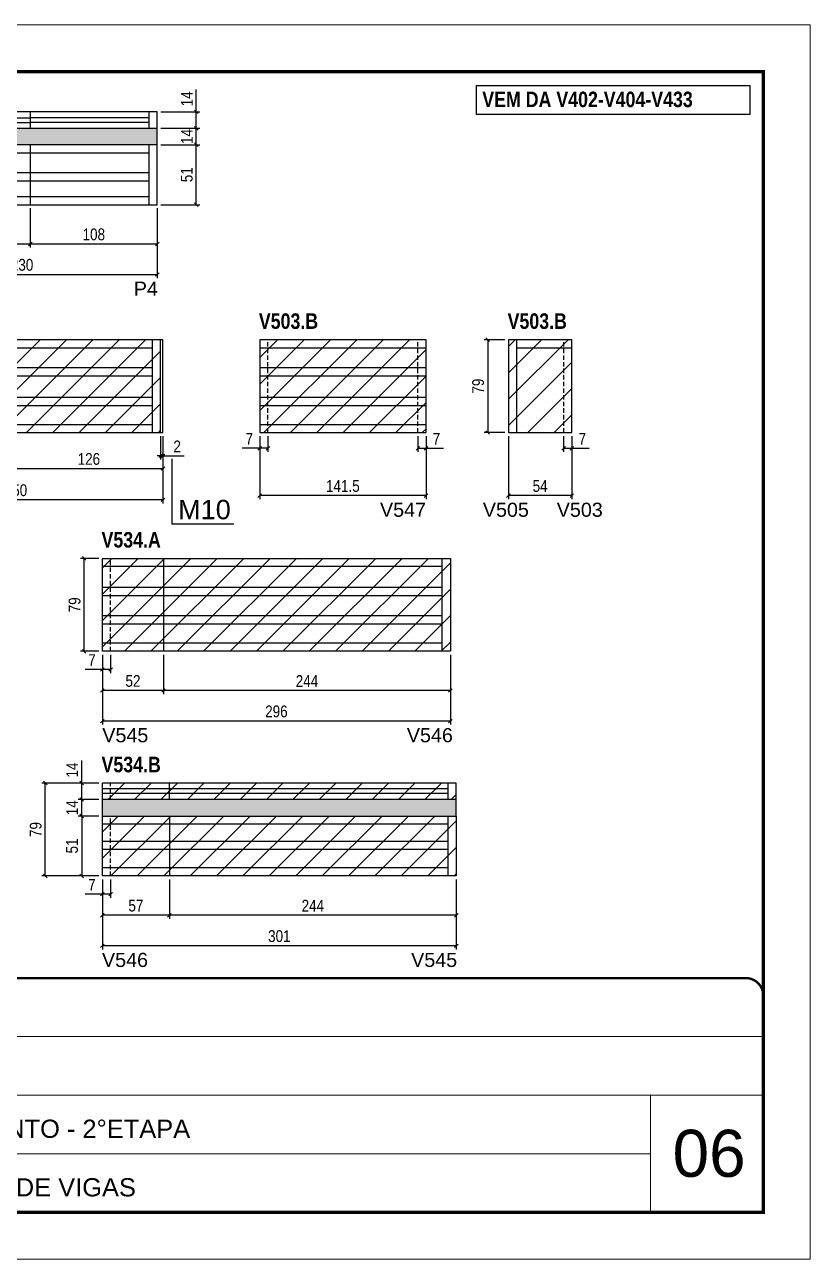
# Model space of a CAD drawing. Extents: x -15895 to 12929, y -2522 to 15173.
# Drawn here: x 5725 to 6393, y 12409 to 13459 of the extents above; entities that cross this region are included whole.
import ezdxf

# ---------------------------------------------------------------- set-up
doc = ezdxf.new("R2010")
doc.units = 0
doc.header["$PDMODE"] = 35
doc.header["$PDSIZE"] = -10
for name, pattern in [('CONTINUO', [0]), ('DASHED', [0.75, 0.5, -0.25]), ('HIDDEN', [0.375, 0.25, -0.125])]:
    doc.linetypes.add(name, pattern=pattern)
for name, color, linetype in [('5', 5, 'Continuous'), ('COTA', 241, 'Continuous'), ('NOMENCLATURA', 7, 'Continuous'), ('Painéis', 200, 'Continuous'), ('SARR_2.2x7', 40, 'Continuous'), ('SARR_EDITAR', 141, 'Continuous')]:
    doc.layers.add(name, color=color, linetype=linetype)
for name, color, linetype, lineweight in [('CARIMBO', 255, 'Continuous', 9), ('Folhas', 255, 'Continuous', 9), ('Hachura', 251, 'Continuous', 9), ('SARRAFO DE PRESSAO', 251, 'DASHED', 9)]:
    doc.layers.add(name, color=color, linetype=linetype, lineweight=lineweight)
doc.styles.add('ARIAL', font='arial.ttf')
doc.styles.add('COTA TECNICA', font='techl___.ttf', dxfattribs={"height": 10})
doc.styles.get("Standard").update_dxf_attribs({"font": 'arial.ttf'})
doc.styles.add('TECNICA', font='techb___.ttf', dxfattribs={"height": 10})
doc.dimstyles.new('PAINEL', dxfattribs={"dimtxt": 10, "dimasz": 3, "dimexe": 3, "dimexo": 3, "dimgap": 3, "dimtad": 1, "dimdec": 1, "dimzin": 12, "dimdsep": 46, "dimtxsty": 'COTA TECNICA', "dimblk1": 'OBLIQUE', "dimblk2": 'OBLIQUE', "dimsah": 1, "dimcen": 0.9, "dimclrd": 4, "dimclre": 4, "dimclrt": 240, "dimadec": 1, "dimazin": 3, "dimtfac": 1, "dimtdec": 1, "dimtmove": 0, "dimatfit": 3, "dimfxl": 1, "dimtolj": 1, "dimtzin": 12, "dimarcsym": 0})

# ---------------------------------------------------------------- blocks, each defined once
blk = doc.blocks.new('9999999999')
at = {"color": 30, "linetype": 'CONTINUO'}
for p, q in [((98564.6, 34379.6), (99584, 34379.6)), ((98564.6, 34329.8), (99488, 34329.8)), ((99584, 34329.8), (99488, 34329.8)), ((99488, 34329.8), (99488, 34230.2)), ((98564.6, 34280), (99488, 34280))]:
    blk.add_line(p, q, dxfattribs=at)
at = {"color": 30, "linetype": 'CONTINUO', "const_width": 2}
blk.add_lwpolyline([(99584, 34230.2), (99584, 34414.4, 0.414214), (99569, 34429.4), (98229, 34429.4, 0.414214), (98214, 34414.4), (98214, 34245.2, 0.414214), (98229, 34230.2), (99584, 34230.2)], format="xyb", dxfattribs=at)
at = {"layer": 'Folhas'}
blk.add_lwpolyline([(98139, 34190.2), (99624, 34190.2), (99624, 35240.2), (98139, 35240.2)], close=True, dxfattribs=at)
at = {"layer": 'Folhas', "color": 30, "const_width": 3}
blk.add_lwpolyline([(98214, 34230.2), (99584, 34230.2), (99584, 35200.2), (98214, 35200.2)], close=True, dxfattribs=at)
at = {"color": 7, "linetype": 'Continuous', "ltscale": 5, "style": 'ARIAL'}
for s, p in [('2°PAVIMENTO - 2°ETAPA', (98837.7, 34293.5)), ('LATERAIS DE VIGAS', (98837.7, 34243.7))]:
    blk.add_text(s, height=15.483, dxfattribs=at).set_placement(p)
blk = doc.blocks.new('_Oblique')
at = {"color": 0, "linetype": 'ByBlock', "lineweight": -2}
blk.add_line((-0.5, -0.5), (0.5, 0.5), dxfattribs=at)
blk = doc.blocks.new('*D44')
at = {"layer": 'COTA', "color": 4, "lineweight": -2, "transparency": 16777216}
for p, q in [((5607.5, 13303.2), (5607.5, 13243.8)), ((5837.5, 13303.2), (5837.5, 13243.8)), ((5607.5, 13246.8), (5837.5, 13246.8))]:
    blk.add_line(p, q, dxfattribs=at)
at = {"layer": 'Defpoints', "color": 0, "transparency": 16777216}
for p in [(5607.5, 13306.2), (5837.5, 13306.2), (5837.5, 13246.8)]:
    blk.add_point(p, dxfattribs=at)
at = {"layer": 'COTA', "color": 4, "lineweight": -2, "transparency": 16777216, "xscale": 3, "yscale": 3, "zscale": 3, "rotation": 180}
blk.add_blockref('_Oblique', (5607.5, 13246.8), dxfattribs=at)
at = {"layer": 'COTA', "color": 4, "lineweight": -2, "transparency": 16777216, "xscale": 3, "yscale": 3, "zscale": 3}
blk.add_blockref('_Oblique', (5837.5, 13246.8), dxfattribs=at)
at = {"layer": 'COTA', "color": 240, "transparency": 16777216, "insert": (5722.5, 13255), "char_height": 10, "attachment_point": 5, "style": 'COTA TECNICA'}
blk.add_mtext('\\A1;230', dxfattribs=at)
blk = doc.blocks.new('*D43')
at = {"layer": 'COTA', "color": 4, "lineweight": -2, "transparency": 16777216}
for p, q in [((5607.5, 13303.2), (5607.5, 13269.8)), ((5729.5, 13303.2), (5729.5, 13269.8)), ((5607.5, 13272.8), (5729.5, 13272.8))]:
    blk.add_line(p, q, dxfattribs=at)
at = {"layer": 'Defpoints', "color": 0, "transparency": 16777216}
for p in [(5607.5, 13306.2), (5729.5, 13306.2), (5729.5, 13272.8)]:
    blk.add_point(p, dxfattribs=at)
at = {"layer": 'COTA', "color": 4, "lineweight": -2, "transparency": 16777216, "xscale": 3, "yscale": 3, "zscale": 3, "rotation": 180}
blk.add_blockref('_Oblique', (5607.5, 13272.8), dxfattribs=at)
at = {"layer": 'COTA', "color": 4, "lineweight": -2, "transparency": 16777216, "xscale": 3, "yscale": 3, "zscale": 3}
blk.add_blockref('_Oblique', (5729.5, 13272.8), dxfattribs=at)
at = {"layer": 'COTA', "color": 240, "transparency": 16777216, "insert": (5668.5, 13280.8), "char_height": 10, "attachment_point": 5, "style": 'COTA TECNICA'}
blk.add_mtext('\\A1;122', dxfattribs=at)
blk = doc.blocks.new('*D42')
at = {"layer": 'COTA', "color": 4, "lineweight": -2, "transparency": 16777216}
for p, q in [((5729.5, 13303.2), (5729.5, 13269.8)), ((5837.5, 13303.2), (5837.5, 13269.8)), ((5729.5, 13272.8), (5837.5, 13272.8))]:
    blk.add_line(p, q, dxfattribs=at)
at = {"layer": 'Defpoints', "color": 0, "transparency": 16777216}
for p in [(5729.5, 13306.2), (5837.5, 13306.2), (5837.5, 13272.8)]:
    blk.add_point(p, dxfattribs=at)
at = {"layer": 'COTA', "color": 4, "lineweight": -2, "transparency": 16777216, "xscale": 3, "yscale": 3, "zscale": 3, "rotation": 180}
blk.add_blockref('_Oblique', (5729.5, 13272.8), dxfattribs=at)
at = {"layer": 'COTA', "color": 4, "lineweight": -2, "transparency": 16777216, "xscale": 3, "yscale": 3, "zscale": 3}
blk.add_blockref('_Oblique', (5837.5, 13272.8), dxfattribs=at)
at = {"layer": 'COTA', "color": 240, "transparency": 16777216, "insert": (5783.5, 13280.9), "char_height": 10, "attachment_point": 5, "style": 'COTA TECNICA'}
blk.add_mtext('\\A1;108', dxfattribs=at)
blk = doc.blocks.new('*D45')
at = {"layer": 'COTA', "color": 4, "lineweight": -2, "transparency": 16777216}
for p, q in [((5840.5, 13357.2), (5873.7, 13357.2)), ((5870.7, 13306.2), (5870.7, 13357.2)), ((5840.5, 13306.2), (5873.7, 13306.2))]:
    blk.add_line(p, q, dxfattribs=at)
at = {"layer": 'Defpoints', "color": 0, "transparency": 16777216}
for p in [(5837.5, 13357.2), (5870.7, 13357.2), (5837.5, 13306.2)]:
    blk.add_point(p, dxfattribs=at)
at = {"layer": 'COTA', "color": 4, "lineweight": -2, "transparency": 16777216, "xscale": 3, "yscale": 3, "zscale": 3}
for p, rotation in [((5870.7, 13357.2), 90), ((5870.7, 13306.2), 270)]:
    blk.add_blockref('_Oblique', p, dxfattribs=dict(at, rotation=rotation))
at = {"layer": 'COTA', "color": 240, "transparency": 16777216, "insert": (5862.6, 13331.7), "char_height": 10, "attachment_point": 5, "rotation": 90, "style": 'COTA TECNICA'}
blk.add_mtext('\\A1;51', dxfattribs=at)
blk = doc.blocks.new('*D46')
at = {"layer": 'COTA', "color": 4, "lineweight": -2, "transparency": 16777216}
for p, q in [((5840.5, 13371.2), (5873.7, 13371.2)), ((5870.7, 13357.2), (5870.7, 13371.2)), ((5840.5, 13357.2), (5873.7, 13357.2))]:
    blk.add_line(p, q, dxfattribs=at)
at = {"layer": 'Defpoints', "color": 0, "transparency": 16777216}
for p in [(5837.5, 13371.2), (5870.7, 13371.2), (5837.5, 13357.2)]:
    blk.add_point(p, dxfattribs=at)
at = {"layer": 'COTA', "color": 4, "lineweight": -2, "transparency": 16777216, "xscale": 3, "yscale": 3, "zscale": 3}
for p, rotation in [((5870.7, 13371.2), 90), ((5870.7, 13357.2), 270)]:
    blk.add_blockref('_Oblique', p, dxfattribs=dict(at, rotation=rotation))
at = {"layer": 'COTA', "color": 240, "transparency": 16777216, "insert": (5862.7, 13364.2), "char_height": 10, "attachment_point": 5, "rotation": 90, "style": 'COTA TECNICA'}
blk.add_mtext('\\A1;14', dxfattribs=at)
blk = doc.blocks.new('*D47')
at = {"layer": 'COTA', "color": 4, "lineweight": -2, "transparency": 16777216}
for p, q in [((5870.7, 13385.2), (5870.7, 13404.3)), ((5840.5, 13385.2), (5873.7, 13385.2)), ((5870.7, 13371.2), (5870.7, 13385.2)), ((5840.5, 13371.2), (5873.7, 13371.2))]:
    blk.add_line(p, q, dxfattribs=at)
at = {"layer": 'Defpoints', "color": 0, "transparency": 16777216}
for p in [(5837.5, 13385.2), (5870.7, 13385.2), (5837.5, 13371.2)]:
    blk.add_point(p, dxfattribs=at)
at = {"layer": 'COTA', "color": 4, "lineweight": -2, "transparency": 16777216, "xscale": 3, "yscale": 3, "zscale": 3}
for p, rotation in [((5870.7, 13385.2), 90), ((5870.7, 13371.2), 270)]:
    blk.add_blockref('_Oblique', p, dxfattribs=dict(at, rotation=rotation))
at = {"layer": 'COTA', "color": 240, "transparency": 16777216, "insert": (5862.7, 13396.2), "char_height": 10, "attachment_point": 5, "rotation": 90, "style": 'COTA TECNICA'}
blk.add_mtext('\\A1;14', dxfattribs=at)
blk = doc.blocks.new('*D51')
at = {"layer": 'COTA', "color": 4, "lineweight": -2, "transparency": 16777216}
for p, q in [((5592.3, 13109.4), (5592.3, 13052.2)), ((5842.3, 13109.4), (5842.3, 13052.2)), ((5842.3, 13055.2), (5592.3, 13055.2))]:
    blk.add_line(p, q, dxfattribs=at)
at = {"layer": 'Defpoints', "color": 0, "transparency": 16777216}
for p in [(5592.3, 13112.4), (5842.3, 13112.4), (5592.3, 13055.2)]:
    blk.add_point(p, dxfattribs=at)
at = {"layer": 'COTA', "color": 4, "lineweight": -2, "transparency": 16777216, "xscale": 3, "yscale": 3, "zscale": 3, "rotation": 180}
blk.add_blockref('_Oblique', (5592.3, 13055.2), dxfattribs=at)
at = {"layer": 'COTA', "color": 4, "lineweight": -2, "transparency": 16777216, "xscale": 3, "yscale": 3, "zscale": 3}
blk.add_blockref('_Oblique', (5842.3, 13055.2), dxfattribs=at)
at = {"layer": 'COTA', "color": 240, "transparency": 16777216, "insert": (5717.3, 13063.3), "char_height": 10, "attachment_point": 5, "style": 'COTA TECNICA'}
blk.add_mtext('\\A1;250', dxfattribs=at)
blk = doc.blocks.new('*D54')
at = {"layer": 'COTA', "color": 4, "lineweight": -2, "transparency": 16777216}
for p, q in [((5716.3, 13109.4), (5716.3, 13078.8)), ((5842.3, 13109.4), (5842.3, 13078.8)), ((5716.3, 13081.8), (5842.3, 13081.8))]:
    blk.add_line(p, q, dxfattribs=at)
at = {"layer": 'Defpoints', "color": 0, "transparency": 16777216}
for p in [(5716.3, 13112.4), (5842.3, 13112.4), (5842.3, 13081.8)]:
    blk.add_point(p, dxfattribs=at)
at = {"layer": 'COTA', "color": 4, "lineweight": -2, "transparency": 16777216, "xscale": 3, "yscale": 3, "zscale": 3, "rotation": 180}
blk.add_blockref('_Oblique', (5716.3, 13081.8), dxfattribs=at)
at = {"layer": 'COTA', "color": 4, "lineweight": -2, "transparency": 16777216, "xscale": 3, "yscale": 3, "zscale": 3}
blk.add_blockref('_Oblique', (5842.3, 13081.8), dxfattribs=at)
at = {"layer": 'COTA', "color": 240, "transparency": 16777216, "insert": (5779.3, 13089.9), "char_height": 10, "attachment_point": 5, "style": 'COTA TECNICA'}
blk.add_mtext('\\A1;126', dxfattribs=at)
blk = doc.blocks.new('*D55')
at = {"layer": 'COTA', "color": 4, "lineweight": -2, "transparency": 16777216}
for p, q in [((5840.3, 13109.4), (5840.3, 13089.6)), ((5842.3, 13109.4), (5842.3, 13089.6)), ((5840.3, 13092.6), (5837.3, 13092.6)), ((5840.3, 13092.6), (5842.3, 13092.6)), ((5842.3, 13092.6), (5860.4, 13092.6))]:
    blk.add_line(p, q, dxfattribs=at)
at = {"layer": 'Defpoints', "color": 0, "transparency": 16777216}
for p in [(5840.3, 13112.4), (5842.3, 13112.4), (5842.3, 13092.6)]:
    blk.add_point(p, dxfattribs=at)
at = {"layer": 'COTA', "color": 4, "lineweight": -2, "transparency": 16777216, "xscale": 3, "yscale": 3, "zscale": 3}
blk.add_blockref('_Oblique', (5840.3, 13092.6), dxfattribs=at)
at = {"layer": 'COTA', "color": 4, "lineweight": -2, "transparency": 16777216, "xscale": 3, "yscale": 3, "zscale": 3, "rotation": 180}
blk.add_blockref('_Oblique', (5842.3, 13092.6), dxfattribs=at)
at = {"layer": 'COTA', "color": 240, "transparency": 16777216, "insert": (5854.4, 13100.6), "char_height": 10, "attachment_point": 5, "style": 'COTA TECNICA'}
blk.add_mtext('\\A1;2', dxfattribs=at)
blk = doc.blocks.new('*D57')
at = {"layer": 'COTA', "color": 4, "lineweight": -2, "transparency": 16777216}
for p, q in [((5924.6, 13109.4), (5924.6, 13055.8)), ((6066.1, 13109.4), (6066.1, 13055.8)), ((6066.1, 13058.8), (5924.6, 13058.8))]:
    blk.add_line(p, q, dxfattribs=at)
at = {"layer": 'Defpoints', "color": 0, "transparency": 16777216}
for p in [(5924.6, 13112.4), (6066.1, 13112.4), (5924.6, 13058.8)]:
    blk.add_point(p, dxfattribs=at)
at = {"layer": 'COTA', "color": 4, "lineweight": -2, "transparency": 16777216, "xscale": 3, "yscale": 3, "zscale": 3, "rotation": 180}
blk.add_blockref('_Oblique', (5924.6, 13058.8), dxfattribs=at)
at = {"layer": 'COTA', "color": 4, "lineweight": -2, "transparency": 16777216, "xscale": 3, "yscale": 3, "zscale": 3}
blk.add_blockref('_Oblique', (6066.1, 13058.8), dxfattribs=at)
at = {"layer": 'COTA', "color": 240, "transparency": 16777216, "insert": (5995.3, 13066.9), "char_height": 10, "attachment_point": 5, "style": 'COTA TECNICA'}
blk.add_mtext('\\A1;141.5', dxfattribs=at)
blk = doc.blocks.new('*D56')
at = {"layer": 'COTA', "color": 4, "lineweight": -2, "transparency": 16777216}
for p, q in [((6059.1, 13109.4), (6059.1, 13096)), ((6066.1, 13109.4), (6066.1, 13096)), ((6059.1, 13099), (6066.1, 13099)), ((6066.1, 13099), (6080.8, 13099))]:
    blk.add_line(p, q, dxfattribs=at)
at = {"layer": 'Defpoints', "color": 0, "transparency": 16777216}
for p in [(6059.1, 13112.4), (6066.1, 13112.4), (6066.1, 13099)]:
    blk.add_point(p, dxfattribs=at)
at = {"layer": 'COTA', "color": 4, "lineweight": -2, "transparency": 16777216, "xscale": 3, "yscale": 3, "zscale": 3, "rotation": 180}
blk.add_blockref('_Oblique', (6059.1, 13099), dxfattribs=at)
at = {"layer": 'COTA', "color": 4, "lineweight": -2, "transparency": 16777216, "xscale": 3, "yscale": 3, "zscale": 3}
blk.add_blockref('_Oblique', (6066.1, 13099), dxfattribs=at)
at = {"layer": 'COTA', "color": 240, "transparency": 16777216, "insert": (6074.9, 13107), "char_height": 10, "attachment_point": 5, "style": 'COTA TECNICA'}
blk.add_mtext('\\A1;7', dxfattribs=at)
blk = doc.blocks.new('*D58')
at = {"layer": 'COTA', "color": 4, "lineweight": -2, "transparency": 16777216}
for p, q in [((5924.6, 13109.4), (5924.6, 13096)), ((5931.6, 13109.4), (5931.6, 13096)), ((5924.6, 13099), (5909.8, 13099)), ((5931.6, 13099), (5924.6, 13099))]:
    blk.add_line(p, q, dxfattribs=at)
at = {"layer": 'Defpoints', "color": 0, "transparency": 16777216}
for p in [(5924.6, 13112.4), (5931.6, 13112.4), (5924.6, 13099)]:
    blk.add_point(p, dxfattribs=at)
at = {"layer": 'COTA', "color": 4, "lineweight": -2, "transparency": 16777216, "xscale": 3, "yscale": 3, "zscale": 3, "rotation": 180}
blk.add_blockref('_Oblique', (5924.6, 13099), dxfattribs=at)
at = {"layer": 'COTA', "color": 4, "lineweight": -2, "transparency": 16777216, "xscale": 3, "yscale": 3, "zscale": 3}
blk.add_blockref('_Oblique', (5931.6, 13099), dxfattribs=at)
at = {"layer": 'COTA', "color": 240, "transparency": 16777216, "insert": (5915.7, 13107), "char_height": 10, "attachment_point": 5, "style": 'COTA TECNICA'}
blk.add_mtext('\\A1;7', dxfattribs=at)
blk = doc.blocks.new('*D61')
at = {"layer": 'COTA', "color": 4, "lineweight": -2, "transparency": 16777216}
for p, q in [((6136.1, 13109.4), (6136.1, 13055.8)), ((6190.1, 13109.4), (6190.1, 13055.8)), ((6190.1, 13058.8), (6136.1, 13058.8))]:
    blk.add_line(p, q, dxfattribs=at)
at = {"layer": 'Defpoints', "color": 0, "transparency": 16777216}
for p in [(6136.1, 13112.4), (6190.1, 13112.4), (6136.1, 13058.8)]:
    blk.add_point(p, dxfattribs=at)
at = {"layer": 'COTA', "color": 4, "lineweight": -2, "transparency": 16777216, "xscale": 3, "yscale": 3, "zscale": 3, "rotation": 180}
blk.add_blockref('_Oblique', (6136.1, 13058.8), dxfattribs=at)
at = {"layer": 'COTA', "color": 4, "lineweight": -2, "transparency": 16777216, "xscale": 3, "yscale": 3, "zscale": 3}
blk.add_blockref('_Oblique', (6190.1, 13058.8), dxfattribs=at)
at = {"layer": 'COTA', "color": 240, "transparency": 16777216, "insert": (6163.1, 13066.9), "char_height": 10, "attachment_point": 5, "style": 'COTA TECNICA'}
blk.add_mtext('\\A1;54', dxfattribs=at)
blk = doc.blocks.new('*D59')
at = {"layer": 'COTA', "color": 4, "lineweight": -2, "transparency": 16777216}
for p, q in [((6133.1, 13191.4), (6115.5, 13191.4)), ((6118.5, 13191.4), (6118.5, 13112.4)), ((6133.1, 13112.4), (6115.5, 13112.4))]:
    blk.add_line(p, q, dxfattribs=at)
at = {"layer": 'Defpoints', "color": 0, "transparency": 16777216}
for p in [(6136.1, 13191.4), (6118.5, 13112.4), (6136.1, 13112.4)]:
    blk.add_point(p, dxfattribs=at)
at = {"layer": 'COTA', "color": 4, "lineweight": -2, "transparency": 16777216, "xscale": 3, "yscale": 3, "zscale": 3}
for p, rotation in [((6118.5, 13191.4), 90), ((6118.5, 13112.4), 270)]:
    blk.add_blockref('_Oblique', p, dxfattribs=dict(at, rotation=rotation))
at = {"layer": 'COTA', "color": 240, "transparency": 16777216, "insert": (6110.4, 13151.9), "char_height": 10, "attachment_point": 5, "rotation": 90, "style": 'COTA TECNICA'}
blk.add_mtext('\\A1;79', dxfattribs=at)
blk = doc.blocks.new('*D60')
at = {"layer": 'COTA', "color": 4, "lineweight": -2, "transparency": 16777216}
for p, q in [((6183.1, 13109.4), (6183.1, 13096)), ((6190.1, 13109.4), (6190.1, 13096)), ((6183.1, 13099), (6190.1, 13099)), ((6190.1, 13099), (6204.9, 13099))]:
    blk.add_line(p, q, dxfattribs=at)
at = {"layer": 'Defpoints', "color": 0, "transparency": 16777216}
for p in [(6183.1, 13112.4), (6190.1, 13112.4), (6190.1, 13099)]:
    blk.add_point(p, dxfattribs=at)
at = {"layer": 'COTA', "color": 4, "lineweight": -2, "transparency": 16777216, "xscale": 3, "yscale": 3, "zscale": 3, "rotation": 180}
blk.add_blockref('_Oblique', (6183.1, 13099), dxfattribs=at)
at = {"layer": 'COTA', "color": 4, "lineweight": -2, "transparency": 16777216, "xscale": 3, "yscale": 3, "zscale": 3}
blk.add_blockref('_Oblique', (6190.1, 13099), dxfattribs=at)
at = {"layer": 'COTA', "color": 240, "transparency": 16777216, "insert": (6199, 13107), "char_height": 10, "attachment_point": 5, "style": 'COTA TECNICA'}
blk.add_mtext('\\A1;7', dxfattribs=at)
blk = doc.blocks.new('*D255')
at = {"layer": 'COTA', "color": 4, "lineweight": -2, "transparency": 16777216}
for p, q in [((5790.8, 12923.4), (5790.8, 12864)), ((6086.8, 12923.4), (6086.8, 12864)), ((6086.8, 12867), (5790.8, 12867))]:
    blk.add_line(p, q, dxfattribs=at)
at = {"layer": 'Defpoints', "color": 0, "transparency": 16777216}
for p in [(5790.8, 12926.4), (6086.8, 12926.4), (5790.8, 12867)]:
    blk.add_point(p, dxfattribs=at)
at = {"layer": 'COTA', "color": 4, "lineweight": -2, "transparency": 16777216, "xscale": 3, "yscale": 3, "zscale": 3, "rotation": 180}
blk.add_blockref('_Oblique', (5790.8, 12867), dxfattribs=at)
at = {"layer": 'COTA', "color": 4, "lineweight": -2, "transparency": 16777216, "xscale": 3, "yscale": 3, "zscale": 3}
blk.add_blockref('_Oblique', (6086.8, 12867), dxfattribs=at)
at = {"layer": 'COTA', "color": 240, "transparency": 16777216, "insert": (5938.8, 12875.2), "char_height": 10, "attachment_point": 5, "style": 'COTA TECNICA'}
blk.add_mtext('\\A1;296', dxfattribs=at)
blk = doc.blocks.new('*D256')
at = {"layer": 'COTA', "color": 4, "lineweight": -2, "transparency": 16777216}
for p, q in [((5842.8, 12923.4), (5842.8, 12890)), ((6086.8, 12923.4), (6086.8, 12890)), ((6086.8, 12893), (5842.8, 12893))]:
    blk.add_line(p, q, dxfattribs=at)
at = {"layer": 'Defpoints', "color": 0, "transparency": 16777216}
for p in [(5842.8, 12926.4), (6086.8, 12926.4), (5842.8, 12893)]:
    blk.add_point(p, dxfattribs=at)
at = {"layer": 'COTA', "color": 4, "lineweight": -2, "transparency": 16777216, "xscale": 3, "yscale": 3, "zscale": 3, "rotation": 180}
blk.add_blockref('_Oblique', (5842.8, 12893), dxfattribs=at)
at = {"layer": 'COTA', "color": 4, "lineweight": -2, "transparency": 16777216, "xscale": 3, "yscale": 3, "zscale": 3}
blk.add_blockref('_Oblique', (6086.8, 12893), dxfattribs=at)
at = {"layer": 'COTA', "color": 240, "transparency": 16777216, "insert": (5964.8, 12901.1), "char_height": 10, "attachment_point": 5, "style": 'COTA TECNICA'}
blk.add_mtext('\\A1;244', dxfattribs=at)
blk = doc.blocks.new('*D257')
at = {"layer": 'COTA', "color": 4, "lineweight": -2, "transparency": 16777216}
for p, q in [((5790.8, 12923.4), (5790.8, 12890)), ((5842.8, 12923.4), (5842.8, 12890)), ((5842.8, 12893), (5790.8, 12893))]:
    blk.add_line(p, q, dxfattribs=at)
at = {"layer": 'Defpoints', "color": 0, "transparency": 16777216}
for p in [(5790.8, 12926.4), (5842.8, 12926.4), (5790.8, 12893)]:
    blk.add_point(p, dxfattribs=at)
at = {"layer": 'COTA', "color": 4, "lineweight": -2, "transparency": 16777216, "xscale": 3, "yscale": 3, "zscale": 3, "rotation": 180}
blk.add_blockref('_Oblique', (5790.8, 12893), dxfattribs=at)
at = {"layer": 'COTA', "color": 4, "lineweight": -2, "transparency": 16777216, "xscale": 3, "yscale": 3, "zscale": 3}
blk.add_blockref('_Oblique', (5842.8, 12893), dxfattribs=at)
at = {"layer": 'COTA', "color": 240, "transparency": 16777216, "insert": (5816.8, 12901.1), "char_height": 10, "attachment_point": 5, "style": 'COTA TECNICA'}
blk.add_mtext('\\A1;52', dxfattribs=at)
blk = doc.blocks.new('*D258')
at = {"layer": 'COTA', "color": 4, "lineweight": -2, "transparency": 16777216}
for p, q in [((5790.8, 12923.4), (5790.8, 12907.9)), ((5797.8, 12923.4), (5797.8, 12907.9)), ((5790.8, 12910.9), (5776.1, 12910.9)), ((5797.8, 12910.9), (5790.8, 12910.9))]:
    blk.add_line(p, q, dxfattribs=at)
at = {"layer": 'Defpoints', "color": 0, "transparency": 16777216}
for p in [(5790.8, 12926.4), (5797.8, 12926.4), (5790.8, 12910.9)]:
    blk.add_point(p, dxfattribs=at)
at = {"layer": 'COTA', "color": 4, "lineweight": -2, "transparency": 16777216, "xscale": 3, "yscale": 3, "zscale": 3, "rotation": 180}
blk.add_blockref('_Oblique', (5790.8, 12910.9), dxfattribs=at)
at = {"layer": 'COTA', "color": 4, "lineweight": -2, "transparency": 16777216, "xscale": 3, "yscale": 3, "zscale": 3}
blk.add_blockref('_Oblique', (5797.8, 12910.9), dxfattribs=at)
at = {"layer": 'COTA', "color": 240, "transparency": 16777216, "insert": (5781.9, 12918.9), "char_height": 10, "attachment_point": 5, "style": 'COTA TECNICA'}
blk.add_mtext('\\A1;7', dxfattribs=at)
blk = doc.blocks.new('*D259')
at = {"layer": 'COTA', "color": 4, "lineweight": -2, "transparency": 16777216}
for p, q in [((5787.8, 13005.4), (5772.3, 13005.4)), ((5775.3, 12926.4), (5775.3, 13005.4)), ((5787.8, 12926.4), (5772.3, 12926.4))]:
    blk.add_line(p, q, dxfattribs=at)
at = {"layer": 'Defpoints', "color": 0, "transparency": 16777216}
for p in [(5775.3, 13005.4), (5790.8, 13005.4), (5790.8, 12926.4)]:
    blk.add_point(p, dxfattribs=at)
at = {"layer": 'COTA', "color": 4, "lineweight": -2, "transparency": 16777216, "xscale": 3, "yscale": 3, "zscale": 3}
for p, rotation in [((5775.3, 13005.4), 90), ((5775.3, 12926.4), 270)]:
    blk.add_blockref('_Oblique', p, dxfattribs=dict(at, rotation=rotation))
at = {"layer": 'COTA', "color": 240, "transparency": 16777216, "insert": (5767.2, 12965.9), "char_height": 10, "attachment_point": 5, "rotation": 90, "style": 'COTA TECNICA'}
blk.add_mtext('\\A1;79', dxfattribs=at)
blk = doc.blocks.new('*D263')
at = {"layer": 'COTA', "color": 4, "lineweight": -2, "transparency": 16777216}
for p, q in [((5790.8, 12732.3), (5790.8, 12672.9)), ((6091.8, 12732.3), (6091.8, 12672.9)), ((6091.8, 12675.9), (5790.8, 12675.9))]:
    blk.add_line(p, q, dxfattribs=at)
at = {"layer": 'Defpoints', "color": 0, "transparency": 16777216}
for p in [(5790.8, 12735.3), (6091.8, 12735.3), (5790.8, 12675.9)]:
    blk.add_point(p, dxfattribs=at)
at = {"layer": 'COTA', "color": 4, "lineweight": -2, "transparency": 16777216, "xscale": 3, "yscale": 3, "zscale": 3, "rotation": 180}
blk.add_blockref('_Oblique', (5790.8, 12675.9), dxfattribs=at)
at = {"layer": 'COTA', "color": 4, "lineweight": -2, "transparency": 16777216, "xscale": 3, "yscale": 3, "zscale": 3}
blk.add_blockref('_Oblique', (6091.8, 12675.9), dxfattribs=at)
at = {"layer": 'COTA', "color": 240, "transparency": 16777216, "insert": (5941.3, 12684.1), "char_height": 10, "attachment_point": 5, "style": 'COTA TECNICA'}
blk.add_mtext('\\A1;301', dxfattribs=at)
blk = doc.blocks.new('*D260')
at = {"layer": 'COTA', "color": 4, "lineweight": -2, "transparency": 16777216}
for p, q in [((5847.8, 12732.3), (5847.8, 12698.9)), ((6091.8, 12732.3), (6091.8, 12698.9)), ((6091.8, 12701.9), (5847.8, 12701.9))]:
    blk.add_line(p, q, dxfattribs=at)
at = {"layer": 'Defpoints', "color": 0, "transparency": 16777216}
for p in [(5847.8, 12735.3), (6091.8, 12735.3), (5847.8, 12701.9)]:
    blk.add_point(p, dxfattribs=at)
at = {"layer": 'COTA', "color": 4, "lineweight": -2, "transparency": 16777216, "xscale": 3, "yscale": 3, "zscale": 3, "rotation": 180}
blk.add_blockref('_Oblique', (5847.8, 12701.9), dxfattribs=at)
at = {"layer": 'COTA', "color": 4, "lineweight": -2, "transparency": 16777216, "xscale": 3, "yscale": 3, "zscale": 3}
blk.add_blockref('_Oblique', (6091.8, 12701.9), dxfattribs=at)
at = {"layer": 'COTA', "color": 240, "transparency": 16777216, "insert": (5969.8, 12710), "char_height": 10, "attachment_point": 5, "style": 'COTA TECNICA'}
blk.add_mtext('\\A1;244', dxfattribs=at)
blk = doc.blocks.new('*D261')
at = {"layer": 'COTA', "color": 4, "lineweight": -2, "transparency": 16777216}
for p, q in [((5790.8, 12732.3), (5790.8, 12698.9)), ((5847.8, 12732.3), (5847.8, 12698.9)), ((5847.8, 12701.9), (5790.8, 12701.9))]:
    blk.add_line(p, q, dxfattribs=at)
at = {"layer": 'Defpoints', "color": 0, "transparency": 16777216}
for p in [(5790.8, 12735.3), (5847.8, 12735.3), (5790.8, 12701.9)]:
    blk.add_point(p, dxfattribs=at)
at = {"layer": 'COTA', "color": 4, "lineweight": -2, "transparency": 16777216, "xscale": 3, "yscale": 3, "zscale": 3, "rotation": 180}
blk.add_blockref('_Oblique', (5790.8, 12701.9), dxfattribs=at)
at = {"layer": 'COTA', "color": 4, "lineweight": -2, "transparency": 16777216, "xscale": 3, "yscale": 3, "zscale": 3}
blk.add_blockref('_Oblique', (5847.8, 12701.9), dxfattribs=at)
at = {"layer": 'COTA', "color": 240, "transparency": 16777216, "insert": (5819.3, 12710), "char_height": 10, "attachment_point": 5, "style": 'COTA TECNICA'}
blk.add_mtext('\\A1;57', dxfattribs=at)
blk = doc.blocks.new('*D262')
at = {"layer": 'COTA', "color": 4, "lineweight": -2, "transparency": 16777216}
for p, q in [((5790.8, 12732.3), (5790.8, 12716.8)), ((5797.8, 12732.3), (5797.8, 12716.8)), ((5790.8, 12719.8), (5776.1, 12719.8)), ((5797.8, 12719.8), (5790.8, 12719.8))]:
    blk.add_line(p, q, dxfattribs=at)
at = {"layer": 'Defpoints', "color": 0, "transparency": 16777216}
for p in [(5790.8, 12735.3), (5797.8, 12735.3), (5790.8, 12719.8)]:
    blk.add_point(p, dxfattribs=at)
at = {"layer": 'COTA', "color": 4, "lineweight": -2, "transparency": 16777216, "xscale": 3, "yscale": 3, "zscale": 3, "rotation": 180}
blk.add_blockref('_Oblique', (5790.8, 12719.8), dxfattribs=at)
at = {"layer": 'COTA', "color": 4, "lineweight": -2, "transparency": 16777216, "xscale": 3, "yscale": 3, "zscale": 3}
blk.add_blockref('_Oblique', (5797.8, 12719.8), dxfattribs=at)
at = {"layer": 'COTA', "color": 240, "transparency": 16777216, "insert": (5781.9, 12727.8), "char_height": 10, "attachment_point": 5, "style": 'COTA TECNICA'}
blk.add_mtext('\\A1;7', dxfattribs=at)
blk = doc.blocks.new('*D501')
at = {"layer": 'COTA', "color": 4, "lineweight": -2, "transparency": 16777216}
for p, q in [((5787.8, 12786.3), (5770.2, 12786.3)), ((5773.2, 12786.3), (5773.2, 12735.3)), ((5787.8, 12735.3), (5770.2, 12735.3))]:
    blk.add_line(p, q, dxfattribs=at)
at = {"layer": 'Defpoints', "color": 0, "transparency": 16777216}
for p in [(5790.8, 12786.3, 0), (5773.2, 12735.3), (5790.8, 12735.3, 0)]:
    blk.add_point(p, dxfattribs=at)
at = {"layer": 'COTA', "color": 4, "lineweight": -2, "transparency": 16777216, "xscale": 3, "yscale": 3, "zscale": 3}
for p, rotation in [((5773.2, 12786.3), 90), ((5773.2, 12735.3), 270)]:
    blk.add_blockref('_Oblique', p, dxfattribs=dict(at, rotation=rotation))
at = {"layer": 'COTA', "color": 240, "transparency": 16777216, "insert": (5765, 12760.8), "char_height": 10, "attachment_point": 5, "rotation": 90, "style": 'COTA TECNICA'}
blk.add_mtext('\\A1;51', dxfattribs=at)
blk = doc.blocks.new('*D502')
at = {"layer": 'COTA', "color": 4, "lineweight": -2, "transparency": 16777216}
for p, q in [((5787.8, 12800.3), (5770.2, 12800.3)), ((5773.2, 12786.3), (5773.2, 12800.3)), ((5787.8, 12786.3), (5770.2, 12786.3))]:
    blk.add_line(p, q, dxfattribs=at)
at = {"layer": 'Defpoints', "color": 0, "transparency": 16777216}
for p in [(5773.2, 12800.3), (5790.8, 12800.3, 0), (5790.8, 12786.3, 0)]:
    blk.add_point(p, dxfattribs=at)
at = {"layer": 'COTA', "color": 4, "lineweight": -2, "transparency": 16777216, "xscale": 3, "yscale": 3, "zscale": 3}
for p, rotation in [((5773.2, 12800.3), 90), ((5773.2, 12786.3), 270)]:
    blk.add_blockref('_Oblique', p, dxfattribs=dict(at, rotation=rotation))
at = {"layer": 'COTA', "color": 240, "transparency": 16777216, "insert": (5765.1, 12793.3), "char_height": 10, "attachment_point": 5, "rotation": 90, "style": 'COTA TECNICA'}
blk.add_mtext('\\A1;14', dxfattribs=at)
blk = doc.blocks.new('*D503')
at = {"layer": 'COTA', "color": 4, "lineweight": -2, "transparency": 16777216}
for p, q in [((5787.8, 12814.3), (5739.2, 12814.3)), ((5742.2, 12735.3), (5742.2, 12814.3)), ((5787.8, 12735.3), (5739.2, 12735.3))]:
    blk.add_line(p, q, dxfattribs=at)
at = {"layer": 'Defpoints', "color": 0, "transparency": 16777216}
for p in [(5742.2, 12814.3), (5790.8, 12814.3, 0), (5790.8, 12735.3, 0)]:
    blk.add_point(p, dxfattribs=at)
at = {"layer": 'COTA', "color": 4, "lineweight": -2, "transparency": 16777216, "xscale": 3, "yscale": 3, "zscale": 3}
for p, rotation in [((5742.2, 12814.3), 90), ((5742.2, 12735.3), 270)]:
    blk.add_blockref('_Oblique', p, dxfattribs=dict(at, rotation=rotation))
at = {"layer": 'COTA', "color": 240, "transparency": 16777216, "insert": (5734.1, 12774.8), "char_height": 10, "attachment_point": 5, "rotation": 90, "style": 'COTA TECNICA'}
blk.add_mtext('\\A1;79', dxfattribs=at)
blk = doc.blocks.new('*D504')
at = {"layer": 'COTA', "color": 4, "lineweight": -2, "transparency": 16777216}
for p, q in [((5773.2, 12814.3), (5773.2, 12833.4)), ((5787.8, 12814.3), (5770.2, 12814.3)), ((5773.2, 12800.3), (5773.2, 12814.3)), ((5787.8, 12800.3), (5770.2, 12800.3))]:
    blk.add_line(p, q, dxfattribs=at)
at = {"layer": 'Defpoints', "color": 0, "transparency": 16777216}
for p in [(5773.2, 12814.3), (5790.8, 12814.3), (5790.8, 12800.3)]:
    blk.add_point(p, dxfattribs=at)
at = {"layer": 'COTA', "color": 4, "lineweight": -2, "transparency": 16777216, "xscale": 3, "yscale": 3, "zscale": 3}
for p, rotation in [((5773.2, 12814.3), 90), ((5773.2, 12800.3), 270)]:
    blk.add_blockref('_Oblique', p, dxfattribs=dict(at, rotation=rotation))
at = {"layer": 'COTA', "color": 240, "transparency": 16777216, "insert": (5765.1, 12825.4), "char_height": 10, "attachment_point": 5, "rotation": 90, "style": 'COTA TECNICA'}
blk.add_mtext('\\A1;14', dxfattribs=at)

msp = doc.modelspace()

# ---------------------------------------------------------------- hatches: boundary and pattern name
at = {"layer": 'COTA'}
h = msp.add_hatch(dxfattribs=at)
h.set_pattern_fill('AR-CONC', color=256, scale=0.03)
h.set_pattern_definition([(50, (-3, 0), (5.4655401, -0.4781726), [0.5715, -6.2865]), (355, (-3, 0), (-1.0573026, 5.7317054), [0.4572, -5.0292175]), (100.451445, (-2.5445, -0.04), (4.4082374, 5.2535326), [0.4857003, -5.3427073]), (46.1842, (-3, 1.524), (8.1323712, -1.2612698), [0.85725, -9.42975]), (96.63556, (-2.322, 1.419), (7.122124, 7.4227837), [0.7285507, -8.0140682]), (351.18415, (-3, 1.524), (7.122124, 7.4227837), [0.685799, -7.543792]), (21, (-2.238, 1.143), (4.5484317, -3.067956), [0.5715, -6.2865]), (326, (-2.238, 1.143), (1.8540609, 5.525639), [0.4572, -5.0292]), (71.451445, (-1.859, 0.8873), (6.4024926, 2.457683), [0.4857003, -5.3426981]), (37.5, (-3, 0), (0.0926581, 2.53665117), [0, -4.96824, 0, -5.1054, 0, -5.04825]), (7.5, (-3, 0), (2.0045899, 3.00541724), [0, -2.91084, 0, -4.85394, 0, -1.92405]), (327.5, (-4.6993, 0), (4.06771786, -0.17186232), [0, -1.905, 0, -5.9436, 0, -7.8867]), (317.5, (-5.4613, 0), (4.4438754, 0.7627947), [0, -2.4765, 0, -3.94716, 0, -5.6007])])
h.paths.add_polyline_path([(5580.45, 13306.18), (5607.45, 13306.18), (5607.45, 13357.18), (5837.45, 13357.18), (5837.45, 13371.18), (5607.45, 13371.18), (5607.45, 13385.18), (5580.45, 13385.18), (5580.45, 13371.18), (5384.95, 13371.18), (5384.95, 13357.18), (5580.45, 13357.18)])
h = msp.add_hatch(dxfattribs=at)
h.set_pattern_fill('AR-CONC', color=256, scale=0.03)
h.set_pattern_definition([(50, (386.6687, -88.363), (5.46554, -0.4781726), [0.5715, -6.2865]), (355, (386.6687, -88.363), (-1.0573026, 5.7317054), [0.4572, -5.0292175]), (100.451445, (387.124, -88.403), (4.4082374, 5.2535326), [0.4857003, -5.3427073]), (46.1842, (386.669, -86.839), (8.1323712, -1.2612698), [0.85725, -9.42975]), (96.63556, (387.346, -86.944), (7.122124, 7.4227837), [0.7285507, -8.014068]), (351.18415, (386.669, -86.839), (7.122124, 7.4227837), [0.685799, -7.543792]), (21, (387.4307, -87.22), (4.5484317, -3.067956), [0.5715, -6.2865]), (326, (387.4307, -87.22), (1.8540609, 5.525639), [0.4572, -5.0292]), (71.451445, (387.8097, -87.476), (6.4024926, 2.457683), [0.4857003, -5.3426981]), (37.5, (386.6687, -88.3632), (0.0926581, 2.53665117), [0, -4.96824, 0, -5.1054, 0, -5.04825]), (7.5, (386.6687, -88.3632), (2.0045899, 3.00541724), [0, -2.91084, 0, -4.85394, 0, -1.92405]), (327.5, (384.9694, -88.3632), (4.06771786, -0.17186232), [0, -1.905, 0, -5.9436, 0, -7.8867]), (317.5, (384.2074, -88.363), (4.4438754, 0.7627947), [0, -2.4765, 0, -3.94716, 0, -5.6007])])
h.paths.add_polyline_path([(6091.79, 12786.3), (6091.79, 12800.3), (5790.79, 12800.3), (5790.79, 12786.3)])
at = {"layer": 'Hachura', "linetype": 'ByBlock'}
h = msp.add_hatch(dxfattribs=at)
h.set_pattern_fill('ANSI31', color=256, scale=5)
h.paths.add_polyline_path([(5514.95, 13191.4), (5384.95, 13191.4), (5384.95, 13112.4), (5514.95, 13112.4)])
h.paths.add_polyline_path([(5716.31, 13191.4), (5594.31, 13191.4), (5594.31, 13112.4), (5716.31, 13112.4)])
h.paths.add_polyline_path([(5840.31, 13191.4), (5716.31, 13191.4), (5716.31, 13112.4), (5840.31, 13112.4)])
h.paths.add_polyline_path([(6066.08, 13191.4), (5924.58, 13191.4), (5924.58, 13112.4), (6066.08, 13112.4)])
h.paths.add_polyline_path([(6190.14, 13191.4), (6136.14, 13191.4), (6136.14, 13112.4), (6190.14, 13112.4)])
h = msp.add_hatch(dxfattribs=at)
h.set_pattern_fill('ANSI31', color=256, scale=5)
h.paths.add_polyline_path([(5628.95, 13005.4), (5384.95, 13005.4), (5384.95, 12991.4), (5628.95, 12991.4)])
h.paths.add_polyline_path([(5628.95, 12977.4), (5384.95, 12977.4), (5384.95, 12926.4), (5628.95, 12926.4)])
h.paths.add_polyline_path([(5685.95, 12977.4), (5628.95, 12977.4), (5628.95, 12926.4), (5685.95, 12926.4)])
h.paths.add_polyline_path([(5685.95, 13005.4), (5628.95, 13005.4), (5628.95, 12991.4), (5685.95, 12991.4)])
h.paths.add_polyline_path([(5842.79, 13005.4), (5790.79, 13005.4), (5790.79, 12926.4), (5842.79, 12926.4)])
h.paths.add_polyline_path([(6086.79, 13005.4), (5842.79, 13005.4), (5842.79, 12926.4), (6086.79, 12926.4)])
h.paths.add_polyline_path([(6091.79, 12814.3), (5847.79, 12814.3), (5847.79, 12800.3), (6091.79, 12800.3)])
h.paths.add_polyline_path([(5847.79, 12814.3), (5790.79, 12814.3), (5790.79, 12800.3), (5847.79, 12800.3)])
h.paths.add_polyline_path([(5680.95, 12814.3), (5628.95, 12814.3), (5628.95, 12735.3), (5680.95, 12735.3)])
h.paths.add_polyline_path([(5628.95, 12814.3), (5384.95, 12814.3), (5384.95, 12735.3), (5628.95, 12735.3)])
h.paths.add_polyline_path([(5847.79, 12786.3), (5790.79, 12786.3), (5790.79, 12735.3), (5847.79, 12735.3)])
h.paths.add_polyline_path([(6091.79, 12786.3), (5847.79, 12786.3), (5847.79, 12735.3), (6091.79, 12735.3)])

# ---------------------------------------------------------------- linework, layer by layer
at = {"layer": 'COTA'}
for p, q in [((5837.45, 13357.18), (5837.45, 13371.18)), ((5790.79, 12786.3), (5790.79, 12800.3)), ((6091.79, 12786.3), (6091.79, 12800.3))]:
    msp.add_line(p, q, dxfattribs=at)
at = {"layer": 'NOMENCLATURA', "linetype": 'Continuous'}
for p, q in [((5850.22, 13034.47), (5850.22, 13090.1)), ((5902.63, 13034.47), (5850.22, 13034.47))]:
    msp.add_line(p, q, dxfattribs=at)
at = {"layer": 'NOMENCLATURA'}
msp.add_lwpolyline([(6108.88, 13407.46), (6341.55, 13407.46), (6341.55, 13382.89), (6108.88, 13382.89)], close=True, dxfattribs=at)
at = {"layer": 'Painéis', "linetype": 'ByBlock'}
for p, q in [((5837.45, 13385.18), (5607.45, 13385.18)), ((5729.45, 13385.18), (5729.45, 13371.18)), ((5837.45, 13371.18), (5837.45, 13385.18)), ((5607.45, 13371.18), (5837.45, 13371.18)), ((5837.45, 13357.18), (5607.45, 13357.18)), ((5729.45, 13357.18), (5729.45, 13306.18)), ((5837.45, 13306.18), (5837.45, 13357.18)), ((5607.45, 13306.18), (5837.45, 13306.18)), ((5842.31, 13191.4), (5592.31, 13191.4)), ((5840.31, 13112.4), (5840.31, 13191.4)), ((5842.31, 13112.4), (5842.31, 13191.4)), ((6066.08, 13191.4), (5924.58, 13191.4)), ((5924.58, 13191.4), (5924.58, 13112.4)), ((6066.08, 13112.4), (6066.08, 13191.4)), ((6190.14, 13191.4), (6136.14, 13191.4)), ((6136.14, 13191.4), (6136.14, 13112.4)), ((6190.14, 13112.4), (6190.14, 13191.4)), ((5592.31, 13112.4), (5842.31, 13112.4)), ((5924.58, 13112.4), (6066.08, 13112.4)), ((6136.14, 13112.4), (6190.14, 13112.4)), ((5790.79, 12926.4), (5790.79, 13005.4)), ((5790.79, 13005.4), (6086.79, 13005.4)), ((5842.79, 13005.4), (5842.79, 12926.4)), ((6086.79, 13005.4), (6086.79, 12926.4)), ((6086.79, 12926.4), (5790.79, 12926.4)), ((6091.79, 12814.3), (5790.79, 12814.3)), ((5790.79, 12800.3), (5790.79, 12814.3)), ((5847.79, 12800.3), (5847.79, 12814.3)), ((6091.79, 12800.3), (6091.79, 12814.3)), ((6091.79, 12800.3), (5790.79, 12800.3)), ((5790.79, 12735.3), (5790.79, 12786.3)), ((5790.79, 12786.3), (6091.79, 12786.3)), ((5847.79, 12786.3), (5847.79, 12735.3)), ((6091.79, 12786.3), (6091.79, 12735.3)), ((6091.79, 12735.3), (5790.79, 12735.3))]:
    msp.add_line(p, q, dxfattribs=at)
at = {"layer": 'SARR_2.2x7', "linetype": 'Continuous'}
for p, q in [((5830.45, 13371.18), (5830.45, 13385.18)), ((5830.45, 13306.18), (5830.45, 13357.18)), ((5614.45, 13350.18), (5729.45, 13350.18)), ((5729.45, 13350.18), (5830.45, 13350.18)), ((5614.45, 13333.62), (5729.45, 13333.62)), ((5614.45, 13326.62), (5729.45, 13326.62)), ((5729.45, 13333.62), (5830.45, 13333.62)), ((5729.45, 13326.62), (5830.45, 13326.62)), ((5614.45, 13313.18), (5729.45, 13313.18)), ((5729.45, 13313.18), (5830.45, 13313.18)), ((5833.31, 13112.4), (5833.31, 13191.4)), ((6143.14, 13112.4), (6143.14, 13191.4)), ((5601.31, 13184.4), (5833.31, 13184.4)), ((5924.58, 13184.4), (6066.08, 13184.4)), ((6143.14, 13184.4), (6190.14, 13184.4)), ((5601.31, 13167.65), (5833.31, 13167.65)), ((5924.58, 13167.65), (6066.08, 13167.65)), ((5601.31, 13160.65), (5833.31, 13160.65)), ((5924.58, 13160.65), (6066.08, 13160.65)), ((5601.31, 13142.39), (5833.31, 13142.39)), ((5924.58, 13142.39), (6066.08, 13142.39)), ((5601.31, 13135.39), (5833.31, 13135.39)), ((5924.58, 13135.39), (6066.08, 13135.39)), ((5601.31, 13119.4), (5833.31, 13119.4)), ((5924.58, 13119.4), (6066.08, 13119.4)), ((6079.79, 12926.4), (6079.79, 13005.4)), ((6079.79, 12998.4), (5790.79, 12998.4)), ((6079.79, 12980.55), (5790.79, 12980.55)), ((6079.79, 12973.55), (5790.79, 12973.55)), ((6079.79, 12956.55), (5790.79, 12956.55)), ((6079.79, 12949.55), (5790.79, 12949.55)), ((6079.79, 12933.4), (5790.79, 12933.4)), ((6084.79, 12800.3), (6084.79, 12814.3)), ((5847.79, 12779.3), (5790.79, 12779.3)), ((6084.79, 12779.3), (5847.79, 12779.3)), ((6084.79, 12735.3), (6084.79, 12786.3)), ((5847.79, 12764.74), (5790.79, 12764.74)), ((5847.79, 12757.74), (5790.79, 12757.74)), ((6084.79, 12764.74), (5847.79, 12764.74)), ((6084.79, 12757.74), (5847.79, 12757.74)), ((5847.79, 12742.3), (5790.79, 12742.3)), ((6084.79, 12742.3), (5847.79, 12742.3))]:
    msp.add_line(p, q, dxfattribs=at)
at = {"layer": 'SARR_2.2x7', "linetype": 'HIDDEN', "ltscale": 15}
for p, q in [((5931.58, 13112.4), (5931.58, 13191.4)), ((6059.08, 13112.4), (6059.08, 13191.4)), ((6183.14, 13112.4), (6183.14, 13191.4)), ((5797.79, 12926.4), (5797.79, 13005.4)), ((5797.79, 12800.3), (5797.79, 12814.3)), ((5797.79, 12735.3), (5797.79, 12786.3))]:
    msp.add_line(p, q, dxfattribs=at)
at = {"layer": 'SARR_EDITAR', "linetype": 'Continuous'}
for p, q in [((5614.45, 13380.18), (5729.45, 13380.18)), ((5830.45, 13380.18), (5729.45, 13380.18)), ((5614.45, 13376.18), (5729.45, 13376.18)), ((5830.45, 13376.18), (5729.45, 13376.18)), ((5847.79, 12809.3), (5790.79, 12809.3)), ((5847.79, 12805.3), (5790.79, 12805.3)), ((6084.79, 12809.3), (5847.79, 12809.3)), ((6084.79, 12805.3), (5847.79, 12805.3))]:
    msp.add_line(p, q, dxfattribs=at)

# ---------------------------------------------------------------- block references
at = {"layer": 'SARRAFO DE PRESSAO', "color": 6, "linetype": 'ByBlock'}
msp.add_blockref('9999999999', (-93231.11, -21780.92), dxfattribs=at)

# ---------------------------------------------------------------- texts
at = {"layer": '5', "linetype": 'Continuous'}
for s, rotation, p in [('P4', 359.99996, (5817.53, 13228.79)), ('V547', 359.99996, (6026.91, 13040.76)), ('V505', 359.99996, (6114.37, 13040.76)), ('V503', 359.99996, (6177.23, 13040.76)), ('V545', 359.99996, (5790.72, 12849.01)), ('V546', 359.99996, (6049.74, 12849.01)), ('V546', 0.00004, (5790.45, 12657.9)), ('V545', 0.00004, (6053.39, 12657.9))]:
    msp.add_text(s, height=12, rotation=rotation, dxfattribs=at).set_placement(p)
at = {"layer": 'CARIMBO', "style": 'ARIAL'}
msp.add_text('06', height=40, dxfattribs=at).set_placement((6275.73, 12479.43))
at = {"layer": 'NOMENCLATURA', "style": 'TECNICA'}
for s, p in [('VEM DA V402-V404-V433', (6113.89, 13389.16)), ('V503.B', (5923.86, 13200.58)), ('V503.B', (6135.43, 13200.58)), ('V534.A', (5790.07, 13014.59)), ('V534.B', (5790.07, 12823.48))]:
    msp.add_text(s, height=13.2, dxfattribs=at).set_placement(p)
at = {"layer": 'NOMENCLATURA', "linetype": 'Continuous'}
msp.add_text('M10', height=16.5, dxfattribs=at).set_placement((5855.17, 13038.67))

# ---------------------------------------------------------------- dimensions: what is measured, and where the dimension line sits
at = {"layer": 'COTA'}
for base, p1, p2, angle, picture, middle in [((5870.74, 13385.18), (5837.45, 13371.18), (5837.45, 13385.18), 90, '*D47', (5862.67, 13396.24)), ((5870.74, 13357.18), (5837.45, 13306.18), (5837.45, 13357.18), 90, '*D45', (5862.63, 13331.68)), ((5837.45, 13246.8), (5607.45, 13306.18), (5837.45, 13306.18), 180, '*D44', (5722.45, 13255.02)), ((6118.51, 13112.4), (6136.14, 13191.4), (6136.14, 13112.4), 90, '*D59', (6110.4, 13151.9)), ((5592.31, 13055.23), (5842.31, 13112.4), (5592.31, 13112.4), 180, '*D51', (5717.31, 13063.34)), ((5842.31, 13092.61), (5840.31, 13112.4), (5842.31, 13112.4), 180, '*D55', (5854.36, 13100.61)), ((5924.58, 13098.97), (5931.58, 13112.4), (5924.58, 13112.4), 180, '*D58', (5915.71, 13107.05)), ((5924.58, 13058.77), (6066.08, 13112.4), (5924.58, 13112.4), 180, '*D57', (5995.33, 13066.88)), ((6136.14, 13058.77), (6190.14, 13112.4), (6136.14, 13112.4), 180, '*D61', (6163.14, 13066.88)), ((5775.28, 13005.4), (5790.79, 12926.4), (5790.79, 13005.4), 90, '*D259', (5767.17, 12965.9)), ((5790.79, 12910.87), (5797.79, 12926.4), (5790.79, 12926.4), 180, '*D258', (5781.92, 12918.95)), ((5842.79, 12893.01), (6086.79, 12926.4), (5842.79, 12926.4), 180, '*D256', (5964.79, 12901.08)), ((5773.15, 12814.3), (5790.79, 12800.3), (5790.79, 12814.3), 90, '*D504', (5765.08, 12825.36)), ((5742.24, 12814.3, 0), (5790.79, 12735.3), (5790.79, 12814.3), 90, '*D503', (5734.14, 12774.8, 0)), ((5773.15, 12735.3, 0), (5790.79, 12786.3), (5790.79, 12735.3), 90, '*D501', (5765.04, 12760.8, 0)), ((5790.79, 12719.77), (5797.79, 12735.3), (5790.79, 12735.3), 180, '*D262', (5781.92, 12727.84)), ((5790.79, 12675.91), (6091.79, 12735.3), (5790.79, 12735.3), 0, '*D263', (5941.29, 12684.13)), ((5847.79, 12701.9), (6091.79, 12735.3), (5847.79, 12735.3), 180, '*D260', (5969.79, 12709.97))]:
    dim = msp.add_linear_dim(base=base, p1=p1, p2=p2, angle=angle, dimstyle='PAINEL', dxfattribs=at)
    dim.commit()
    dim.dimension.update_dxf_attribs({"geometry": picture, "text_midpoint": middle})
for base, p1, p2, picture, middle in [((5870.74, 13371.18), (5837.45, 13357.18), (5837.45, 13371.18), '*D46', (5870.74, 13364.18)), ((5773.15, 12800.3, 0), (5790.79, 12786.3), (5790.79, 12800.3), '*D502', (5773.15, 12793.3, 0))]:
    dim = msp.add_linear_dim(base=base, p1=p1, p2=p2, angle=90, dimstyle='PAINEL', dxfattribs=at)
    dim.commit()
    dim.dimension.update_dxf_attribs({"geometry": picture, "text_midpoint": middle, "dimtype": 160})
for base, p1, p2, picture, middle in [((5729.45, 13272.79), (5607.45, 13306.18), (5729.45, 13306.18), '*D43', (5668.45, 13280.85)), ((5842.31, 13081.82), (5716.31, 13112.4), (5842.31, 13112.4), '*D54', (5779.31, 13089.92)), ((6066.08, 13098.97), (6059.08, 13112.4), (6066.08, 13112.4), '*D56', (6074.94, 13107.05)), ((6190.14, 13098.97), (6183.14, 13112.4), (6190.14, 13112.4), '*D60', (6199.01, 13107.05)), ((5790.79, 12867.02), (6086.79, 12926.4), (5790.79, 12926.4), '*D255', (5938.79, 12875.15))]:
    dim = msp.add_linear_dim(base=base, p1=p1, p2=p2, dimstyle='PAINEL', dxfattribs=at)
    dim.commit()
    dim.dimension.update_dxf_attribs({"geometry": picture, "text_midpoint": middle})
dim = msp.add_linear_dim(base=(5837.45, 13272.79), p1=(5729.45, 13306.18), p2=(5837.45, 13306.18), dimstyle='PAINEL', override={"dimtmove": 1}, dxfattribs=at)
dim.commit()
dim.dimension.update_dxf_attribs({"geometry": '*D42', "text_midpoint": (5783.45, 13280.91)})
for base, p1, p2, picture, middle in [((5790.79, 12893.01), (5842.79, 12926.4), (5790.79, 12926.4), '*D257', (5816.79, 12901.12)), ((5790.79, 12701.9), (5847.79, 12735.3), (5790.79, 12735.3), '*D261', (5819.29, 12710.01))]:
    dim = msp.add_linear_dim(base=base, p1=p1, p2=p2, angle=180, dimstyle='PAINEL', override={"dimtmove": 1}, dxfattribs=at)
    dim.commit()
    dim.dimension.update_dxf_attribs({"geometry": picture, "text_midpoint": middle})

doc.saveas('drawing.dxf')
